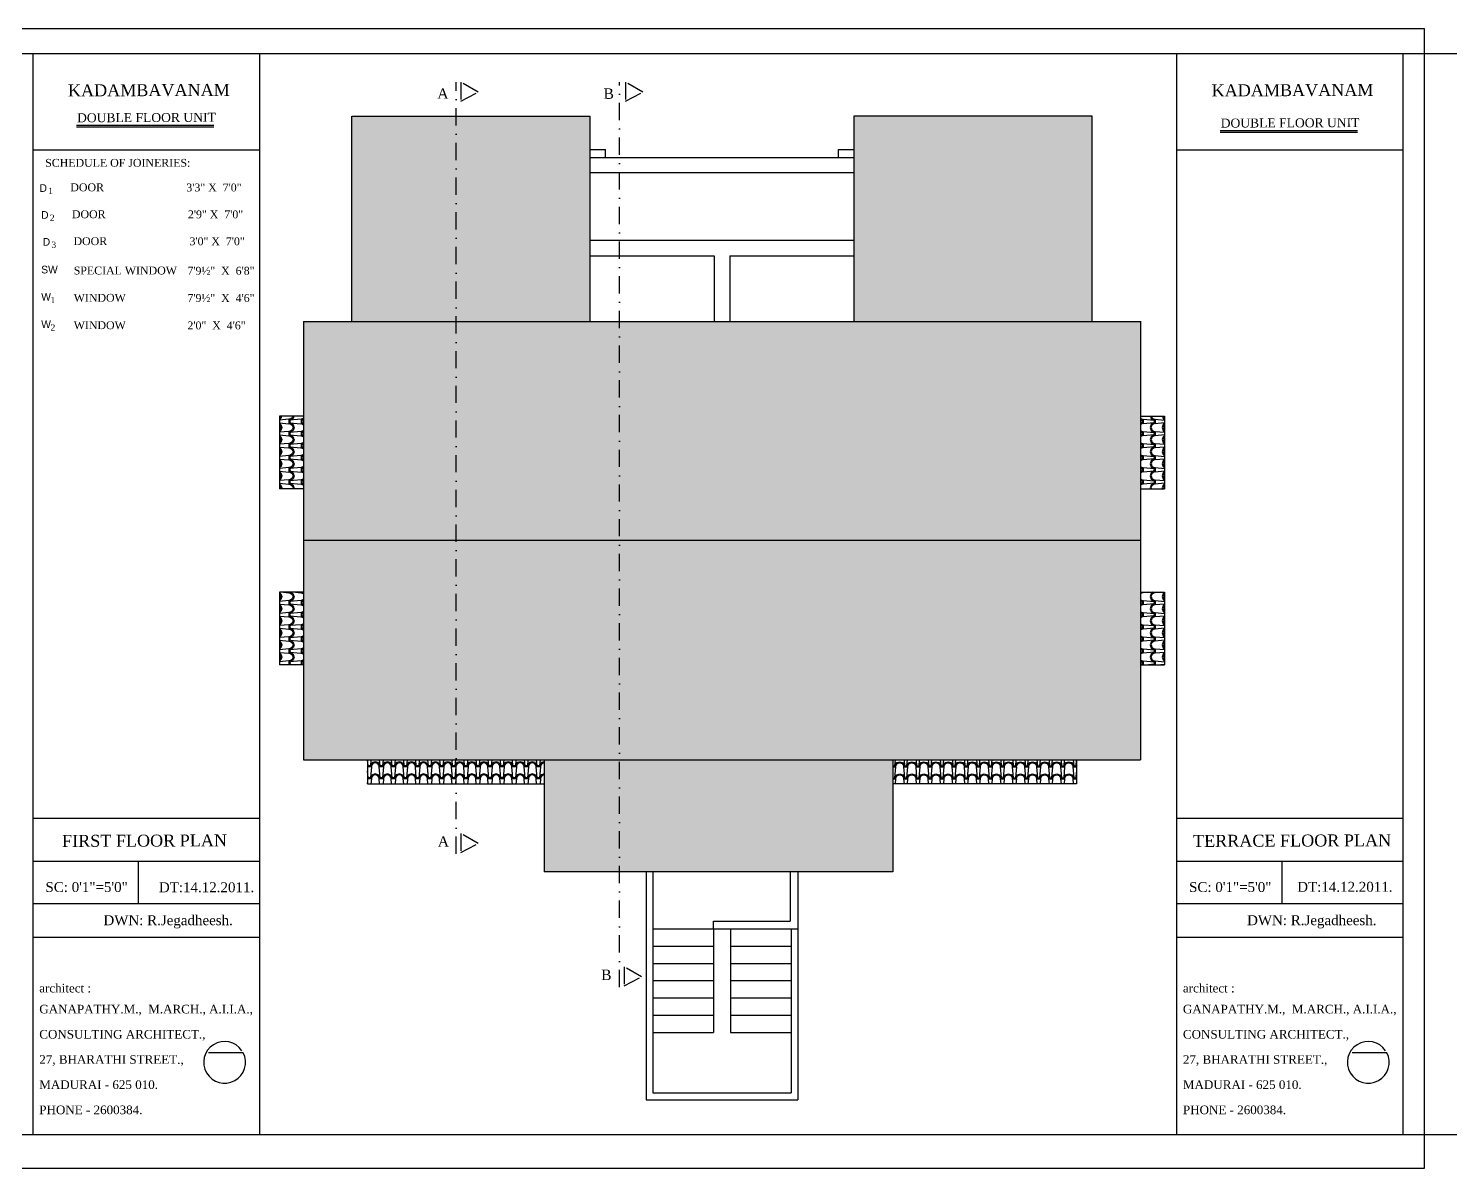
# Model space of a CAD drawing. Extents: x -4781 to 3971, y -2954 to -1072.
# Drawn here: x -1108 to -284, y -2324 to -1663 of the extents above; entities that cross this region are included whole.
import ezdxf

# ---------------------------------------------------------------- set-up
doc = ezdxf.new("R2010")
doc.units = 0
doc.header["$LTSCALE"] = 20
doc.header["$MEASUREMENT"] = 0
doc.linetypes.add('DASHDOT', pattern=[1, 0.5, -0.25, 0, -0.25])
doc.layers.get('0').update_dxf_attribs({"linetype": 'CONTINUOUS'})
for name, color, linetype in [('border', 230, 'CONTINUOUS'), ('BORTEXT', 2, 'CONTINUOUS'), ('Roof lilne', 31, 'CONTINUOUS'), ('sec', 13, 'DASHDOT'), ('text', 2, 'CONTINUOUS'), ('TEXTS', 2, 'CONTINUOUS'), ('tile', 22, 'CONTINUOUS')]:
    doc.layers.add(name, color=color, linetype=linetype)
doc.layers.add('correct', color=230, linetype='CONTINUOUS', plot=False)
doc.styles.add('STYLE1', font='times_1.ttf')
doc.styles.add('style3', font='tt0142m_.ttf')
doc.styles.add('style4', font='times_1.ttf')
doc.styles.add('style5', font='times_1.ttf')

msp = doc.modelspace()

# ---------------------------------------------------------------- hatches: boundary and pattern name
at = {"layer": 'tile', "lineweight": -2}
h = msp.add_hatch(dxfattribs=at)
h.set_pattern_fill('SPANTILE', color=256, scale=7, angle=180, style=0)
h.set_pattern_definition([(94.9697, (251.55212, -910.04046), (6.99993915, -84.00000736), [6.464304, -155.143247]), (0, (250.992, -903.6005), (7, 7), [0.56, -6.44]), (180, (257.992, -903.0405), (-7, -7), [1.96, -5.04]), (270, (256.032, -903.0405), (7, -7), [0.7, -6.3]), (90, (251.552, -903.7405), (-7, 7), [0.7, -6.3]), (180, (251.552, -903.0405), (-7, -7), [0.56, -6.44]), (180, (257.992, -903.6005), (-7, -7), [1.4, -5.6]), (265.0303, (256.59212, -903.60046), (-6.99993915, -84.00000736), [6.464304, -155.143247]), (232.6961, (256.59212, -903.95046), (90.99990123, 119.00007519), [1.848056, -182.95725]), (198.4349, (255.4721, -905.4205), (-14.000003, -6.9999888), [1.770874, -20.365065]), (161.5651, (253.7921, -905.9805), (14.000003, -6.9999888), [1.770874, -20.365065]), (127.3039, (252.11212, -905.42046), (-90.99990123, 119.00007519), [1.848056, -182.95725]), (200.2249, (255.12212, -904.93046), (76.99998085, 28.00005835), [1.417395, -140.321804]), (159.7751, (253.79212, -905.42046), (-76.99998085, 28.00005835), [1.417395, -140.321804]), (127.4054, (252.46212, -904.93046), (-70.00006967, 90.999947255), [1.498063, -148.308475]), (232.5946, (256.03212, -903.74046), (70.00006967, 90.999947255), [1.498063, -148.308475])])
h.paths.add_polyline_path([(-920.735, -1713.654), (-920.735, -1832.654), (-782.735, -1832.654), (-782.736, -1713.654)])
h = msp.add_hatch(dxfattribs=at)
h.set_pattern_fill('SPANTILE', color=256, scale=7, angle=180, style=0)
h.set_pattern_definition([(94.9697, (542.55663, -910.04046), (6.99993915, -84.00000736), [6.464304, -155.143247]), (0, (541.9966, -903.6005), (7, 7), [0.56, -6.44]), (180, (548.9966, -903.0405), (-7, -7), [1.96, -5.04]), (270, (547.0366, -903.0405), (7, -7), [0.7, -6.3]), (90, (542.5566, -903.7405), (-7, 7), [0.7, -6.3]), (180, (542.5566, -903.0405), (-7, -7), [0.56, -6.44]), (180, (548.9966, -903.6005), (-7, -7), [1.4, -5.6]), (265.0303, (547.59663, -903.60046), (-6.99993915, -84.00000736), [6.464304, -155.143247]), (232.6961, (547.59663, -903.95046), (90.99990123, 119.00007519), [1.848056, -182.95725]), (198.4349, (546.4766, -905.4205), (-14.000003, -6.9999888), [1.770874, -20.365065]), (161.5651, (544.7966, -905.9805), (14.000003, -6.9999888), [1.770874, -20.365065]), (127.3039, (543.11663, -905.42046), (-90.99990123, 119.00007519), [1.848056, -182.95725]), (200.2249, (546.12663, -904.93046), (76.99998085, 28.00005835), [1.417395, -140.321804]), (159.7751, (544.79663, -905.42046), (-76.99998085, 28.00005835), [1.417395, -140.321804]), (127.4054, (543.46663, -904.93046), (-70.00006967, 90.999947255), [1.498063, -148.308475]), (232.5946, (547.03663, -903.74046), (70.00006967, 90.999947255), [1.498063, -148.308475])])
h.paths.add_polyline_path([(-491.732, -1832.654), (-491.732, -1713.654), (-629.732, -1713.654), (-629.732, -1832.654)])
h = msp.add_hatch(dxfattribs=at)
h.set_pattern_fill('SPANTILE', color=256, scale=7, angle=180, style=0)
h.set_pattern_definition([(94.9697, (233.55212, -1034.54046), (6.99993915, -84.00000736), [6.464304, -155.143247]), (0, (232.992, -1028.1005), (7, 7), [0.56, -6.44]), (180, (239.992, -1027.5405), (-7, -7), [1.96, -5.04]), (270, (238.032, -1027.5405), (7, -7), [0.7, -6.3]), (90, (233.552, -1028.2405), (-7, 7), [0.7, -6.3]), (180, (233.552, -1027.5405), (-7, -7), [0.56, -6.44]), (180, (239.992, -1028.1005), (-7, -7), [1.4, -5.6]), (265.0303, (238.59212, -1028.10046), (-6.99993915, -84.00000736), [6.464304, -155.143247]), (232.6961, (238.59212, -1028.45046), (90.99990123, 119.00007519), [1.848056, -182.95725]), (198.4349, (237.4721, -1029.9205), (-14.000003, -6.9999888), [1.770874, -20.365065]), (161.5651, (235.7921, -1030.4805), (14.000003, -6.9999888), [1.770874, -20.365065]), (127.3039, (234.11212, -1029.92046), (-90.99990123, 119.00007519), [1.848056, -182.95725]), (200.2249, (237.12212, -1029.43046), (76.99998085, 28.00005835), [1.417395, -140.321804]), (159.7751, (235.79212, -1029.92046), (-76.99998085, 28.00005835), [1.417395, -140.321804]), (127.4054, (234.46212, -1029.43046), (-70.00006967, 90.999947255), [1.498063, -148.308475]), (232.5946, (238.03212, -1028.24046), (70.00006967, 90.999947255), [1.498063, -148.308475])])
h.paths.add_polyline_path([(-463.734, -1959.654), (-463.734, -1832.654), (-948.735, -1832.654), (-948.735, -1959.654)])
h = msp.add_hatch(dxfattribs=at)
h.set_pattern_fill('SPANTILE', color=256, scale=7, angle=270, style=0)
h.set_pattern_definition([(184.9697, (2150.76535, -6.44), (84.00000736, 6.99993915), [6.464304, -155.143247]), (90, (2144.325, -7), (-7, 7), [0.56, -6.44]), (270, (2143.765, 0), (7, -7), [1.96, -5.04]), (0, (2143.765, -1.96), (7, 7), [0.7, -6.3]), (180, (2144.465, -6.44), (-7, -7), [0.7, -6.3]), (270, (2143.765, -6.44), (7, -7), [0.56, -6.44]), (270, (2144.325, -1e-16), (7, -7), [1.4, -5.6]), (355.0303, (2144.32535, -1.4), (84.00000736, -6.99993915), [6.464304, -155.143247]), (322.6961, (2144.67535, -1.4), (-119.000075192, 90.99990123), [1.848056, -182.95725]), (288.4349, (2146.1453, -2.52), (6.9999888, -14.000003), [1.770874, -20.365065]), (251.5651, (2146.7053, -4.2), (6.9999888, 14.000003), [1.770874, -20.365065]), (217.3039, (2146.14535, -5.88), (-119.000075192, -90.99990123), [1.848056, -182.95725]), (290.2249, (2145.65535, -2.87), (-28.00005835, 76.99998085), [1.417395, -140.321804]), (249.7751, (2146.14535, -4.2), (-28.00005835, -76.99998085), [1.417395, -140.321804]), (217.4054, (2145.65535, -5.53), (-90.999947255, -70.000069668), [1.498063, -148.308475]), (322.5946, (2144.46535, -1.96), (-90.999947255, 70.000069668), [1.498063, -148.308475])])
h.paths.add_polyline_path([(-948.735, -1989.654), (-962.735, -1989.654), (-962.735, -2031.654), (-948.735, -2031.654)])
h.paths.add_polyline_path([(-962.735, -1929.654), (-948.735, -1929.654), (-948.735, -1887.654), (-962.735, -1887.654)])
h = msp.add_hatch(dxfattribs=at)
h.set_pattern_fill('SPANTILE', color=256, scale=7, angle=270, style=0)
h.set_pattern_definition([(355.0303, (-3563.23425, -6.44), (-84.00000736, 6.99993915), [6.464304, -155.143247]), (90, (-3556.794, -7), (7, 7), [0.56, -6.44]), (270, (-3556.234, 0), (-7, -7), [1.96, -5.04]), (180, (-3556.234, -1.96), (-7, 7), [0.7, -6.3]), (7e-15, (-3556.934, -6.44), (7, -7), [0.7, -6.3]), (270, (-3556.234, -6.44), (-7, -7), [0.56, -6.44]), (270, (-3556.794, -1e-16), (-7, -7), [1.4, -5.6]), (184.9697, (-3556.79425, -1.4), (-84.00000736, -6.99993915), [6.464304, -155.143247]), (217.3039, (-3557.14425, -1.4), (119.000075192, 90.99990123), [1.848056, -182.95725]), (251.5651, (-3558.6142, -2.52), (-6.9999888, -14.000003), [1.770874, -20.365065]), (288.4349, (-3559.1742, -4.2), (-6.9999888, 14.000003), [1.770874, -20.365065]), (322.6961, (-3558.61425, -5.88), (119.000075192, -90.99990123), [1.848056, -182.95725]), (249.7751, (-3558.12425, -2.87), (28.00005835, 76.99998085), [1.417395, -140.321804]), (290.2249, (-3558.61425, -4.2), (28.00005835, -76.99998085), [1.417395, -140.321804]), (322.5946, (-3558.12425, -5.53), (90.999947255, -70.000069668), [1.498063, -148.308475]), (217.4054, (-3556.93425, -1.96), (90.999947255, 70.000069668), [1.498063, -148.308475])])
h.paths.add_polyline_path([(-463.734, -1989.654), (-449.734, -1989.654), (-449.734, -2031.654), (-463.734, -2031.654)])
h.paths.add_polyline_path([(-449.734, -1929.654), (-463.734, -1929.654), (-463.734, -1887.654), (-449.734, -1887.654)])
h = msp.add_hatch(dxfattribs=at)
h.set_pattern_fill('SPANTILE', color=256, scale=7, angle=180, style=0)
h.set_pattern_definition([(265.0303, (233.55212, -2884.7678), (6.99993915, 84.00000736), [6.464304, -155.143247]), (0, (232.992, -2891.208), (7, -7), [0.56, -6.44]), (180, (239.992, -2891.768), (-7, 7), [1.96, -5.04]), (90, (238.032, -2891.768), (7, 7), [0.7, -6.3]), (270, (233.552, -2891.068), (-7, -7), [0.7, -6.3]), (180, (233.552, -2891.768), (-7, 7), [0.56, -6.44]), (180, (239.992, -2891.208), (-7, 7), [1.4, -5.6]), (94.9697, (238.59212, -2891.2078), (-6.99993915, 84.00000736), [6.464304, -155.143247]), (127.3039, (238.59212, -2890.8578), (90.99990123, -119.00007519), [1.848056, -182.95725]), (161.5651, (237.4721, -2889.3878), (-14.000003, 6.9999888), [1.770874, -20.365065]), (198.4349, (235.7921, -2888.8278), (14.000003, 6.9999888), [1.770874, -20.365065]), (232.6961, (234.11212, -2889.3878), (-90.99990123, -119.00007519), [1.848056, -182.95725]), (159.7751, (237.12212, -2889.8778), (76.99998085, -28.00005835), [1.417395, -140.321804]), (200.2249, (235.79212, -2889.3878), (-76.99998085, -28.00005835), [1.417395, -140.321804]), (232.5946, (234.46212, -2889.8778), (-70.00006967, -90.999947255), [1.498063, -148.308475]), (127.4054, (238.03212, -2891.0678), (70.00006967, -90.999947255), [1.498063, -148.308475])])
h.paths.add_polyline_path([(-463.734, -2086.654), (-463.734, -1959.654), (-948.735, -1959.654), (-948.735, -2086.654)])
h = msp.add_hatch(dxfattribs=at)
h.set_pattern_fill('SPANTILE', color=9, scale=7, angle=180, style=0)
h.set_pattern_definition([(265.0303, (266.5551, -2902.7678), (6.99993915, 84.00000736), [6.464304, -155.143247]), (0, (265.995, -2909.208), (7, -7), [0.56, -6.44]), (180, (272.995, -2909.768), (-7, 7), [1.96, -5.04]), (90, (271.035, -2909.768), (7, 7), [0.7, -6.3]), (270, (266.555, -2909.068), (-7, -7), [0.7, -6.3]), (180, (266.555, -2909.768), (-7, 7), [0.56, -6.44]), (180, (272.995, -2909.208), (-7, 7), [1.4, -5.6]), (94.9697, (271.5951, -2909.2078), (-6.99993915, 84.00000736), [6.464304, -155.143247]), (127.3039, (271.5951, -2908.8578), (90.99990123, -119.00007519), [1.848056, -182.95725]), (161.5651, (270.4751, -2907.3878), (-14.000003, 6.9999888), [1.770874, -20.365065]), (198.4349, (268.7951, -2906.8278), (14.000003, 6.9999888), [1.770874, -20.365065]), (232.6961, (267.1151, -2907.3878), (-90.99990123, -119.00007519), [1.848056, -182.95725]), (159.7751, (270.1251, -2907.8778), (76.99998085, -28.00005835), [1.417395, -140.321804]), (200.2249, (268.7951, -2907.3878), (-76.99998085, -28.00005835), [1.417395, -140.321804]), (232.5946, (267.4651, -2907.8778), (-70.00006967, -90.999947255), [1.498063, -148.308475]), (127.4054, (271.0351, -2909.0678), (70.00006967, -90.999947255), [1.498063, -148.308475])])
h.paths.add_polyline_path([(-809.232, -2086.654), (-911.733, -2086.654), (-911.733, -2100.654), (-809.232, -2100.654)])
h = msp.add_hatch(dxfattribs=at)
h.set_pattern_fill('SPANTILE', color=256, scale=7, angle=180, style=0)
h.set_pattern_definition([(265.0303, (363.0566, -2952.2678), (6.99993915, 84.00000736), [6.464304, -155.143247]), (0, (362.4966, -2958.708), (7, -7), [0.56, -6.44]), (180, (369.4966, -2959.268), (-7, 7), [1.96, -5.04]), (90, (367.5366, -2959.268), (7, 7), [0.7, -6.3]), (270, (363.0566, -2958.568), (-7, -7), [0.7, -6.3]), (180, (363.0566, -2959.268), (-7, 7), [0.56, -6.44]), (180, (369.4966, -2958.708), (-7, 7), [1.4, -5.6]), (94.9697, (368.0966, -2958.7078), (-6.99993915, 84.00000736), [6.464304, -155.143247]), (127.3039, (368.0966, -2958.3578), (90.99990123, -119.00007519), [1.848056, -182.95725]), (161.5651, (366.9766, -2956.8878), (-14.000003, 6.9999888), [1.770874, -20.365065]), (198.4349, (365.2966, -2956.3278), (14.000003, 6.9999888), [1.770874, -20.365065]), (232.6961, (363.6166, -2956.8878), (-90.99990123, -119.00007519), [1.848056, -182.95725]), (159.7751, (366.6266, -2957.3778), (76.99998085, -28.00005835), [1.417395, -140.321804]), (200.2249, (365.2966, -2956.8878), (-76.99998085, -28.00005835), [1.417395, -140.321804]), (232.5946, (363.9666, -2957.3778), (-70.00006967, -90.999947255), [1.498063, -148.308475]), (127.4054, (367.5366, -2958.5678), (70.00006967, -90.999947255), [1.498063, -148.308475])])
h.paths.add_polyline_path([(-607.232, -2086.654), (-809.232, -2086.654), (-809.232, -2151.654), (-607.232, -2151.654)])
h = msp.add_hatch(dxfattribs=at)
h.set_pattern_fill('SPANTILE', color=9, scale=7, angle=180, style=0)
h.set_pattern_definition([(274.9697, (-1679.0202, -2902.7678), (-6.99993915, 84.00000736), [6.464304, -155.143247]), (180, (-1678.46, -2909.208), (-7, -7), [0.56, -6.44]), (7e-15, (-1685.46, -2909.768), (7, 7), [1.96, -5.04]), (90, (-1683.5, -2909.768), (-7, 7), [0.7, -6.3]), (270, (-1679.02, -2909.068), (7, -7), [0.7, -6.3]), (7e-15, (-1679.02, -2909.768), (7, 7), [0.56, -6.44]), (7e-15, (-1685.46, -2909.208), (7, 7), [1.4, -5.6]), (85.0303, (-1684.0602, -2909.2078), (6.99993915, 84.00000736), [6.464304, -155.143247]), (52.6961, (-1684.0602, -2908.8578), (-90.99990123, -119.00007519), [1.848056, -182.95725]), (18.4349, (-1682.9402, -2907.3878), (14.000003, 6.9999888), [1.770874, -20.365065]), (341.5651, (-1681.2602, -2906.8278), (-14.000003, 6.9999888), [1.770874, -20.365065]), (307.3039, (-1679.5802, -2907.3878), (90.99990123, -119.00007519), [1.848056, -182.95725]), (20.2249, (-1682.5902, -2907.8778), (-76.99998085, -28.00005835), [1.417395, -140.321804]), (339.7751, (-1681.2602, -2907.3878), (76.99998085, -28.00005835), [1.417395, -140.321804]), (307.4054, (-1679.9302, -2907.8778), (70.00006967, -90.999947255), [1.498063, -148.308475]), (52.5946, (-1683.5002, -2909.0678), (-70.00006967, -90.999947255), [1.498063, -148.308475])])
h.paths.add_polyline_path([(-500.733, -2086.654), (-607.232, -2086.654), (-607.232, -2100.654), (-500.733, -2100.654)])

# ---------------------------------------------------------------- linework, layer by layer
at = {"color": 8, "lineweight": -2}
for p, q in [((-782.736, -1733.154), (-773.736, -1733.154)), ((-782.736, -1737.654), (-629.73, -1737.654)), ((-773.736, -1737.654), (-773.736, -1733.154)), ((-638.736, -1737.654), (-638.736, -1733.154)), ((-638.736, -1733.154), (-629.73, -1733.154)), ((-629.73, -1746.654), (-782.73, -1746.654))]:
    msp.add_line(p, q, dxfattribs=at)
at = {"color": 9, "lineweight": -2}
for p, q in [((-782.735, -1785.654), (-629.731, -1785.656)), ((-782.736, -1794.654), (-710.729, -1794.655)), ((-710.729, -1794.655), (-710.729, -1832.654)), ((-701.729, -1794.655), (-629.731, -1794.656)), ((-701.729, -1794.655), (-701.729, -1832.654))]:
    msp.add_line(p, q, dxfattribs=at)
at = {"color": 9}
for p, q in [((-750.233, -2151.654), (-750.233, -2283.654)), ((-746.233, -2151.654), (-746.233, -2279.654)), ((-666.733, -2151.654), (-666.733, -2180.154)), ((-662.233, -2151.654), (-662.233, -2283.654)), ((-711.233, -2184.654), (-711.233, -2180.154)), ((-711.233, -2180.154), (-666.733, -2180.154)), ((-746.233, -2184.654), (-711.233, -2184.654)), ((-711.233, -2184.654), (-701.233, -2184.654)), ((-711.233, -2184.654), (-711.233, -2244.654)), ((-701.233, -2184.654), (-662.233, -2184.654)), ((-701.233, -2184.654), (-701.233, -2244.654)), ((-666.233, -2184.654), (-666.233, -2279.654)), ((-746.233, -2194.654), (-711.233, -2194.654)), ((-701.233, -2194.654), (-666.233, -2194.654)), ((-746.233, -2204.654), (-711.233, -2204.654)), ((-701.233, -2204.654), (-666.233, -2204.654)), ((-746.233, -2214.654), (-711.233, -2214.654)), ((-701.233, -2214.654), (-666.233, -2214.654)), ((-746.233, -2224.654), (-711.233, -2224.654)), ((-701.233, -2224.654), (-666.233, -2224.654)), ((-746.233, -2234.654), (-711.233, -2234.654)), ((-701.233, -2234.654), (-666.233, -2234.654)), ((-746.233, -2244.654), (-711.233, -2244.654)), ((-701.233, -2244.654), (-666.233, -2244.654)), ((-746.233, -2279.654), (-666.233, -2279.654)), ((-750.233, -2283.654), (-662.233, -2283.654))]:
    msp.add_line(p, q, dxfattribs=at)
at = {"layer": 'border', "lineweight": -2}
for p, q in [((-2327.034, -1677.366), (428.566, -1677.366)), ((-2327.034, -2303.821), (428.566, -2303.821))]:
    msp.add_line(p, q, dxfattribs=at)
at = {"layer": 'border', "color": 13}
for p, q in [((-1105.566, -1677.366), (-1105.566, -2303.821)), ((-974.336, -1677.366), (-974.336, -2303.821)), ((-442.81, -1677.366), (-442.81, -2303.821)), ((-311.579, -1677.366), (-311.579, -2303.821)), ((-1105.566, -1733.24), (-974.336, -1733.24)), ((-442.81, -1733.24), (-311.579, -1733.24)), ((-1105.566, -2120.548), (-974.336, -2120.548)), ((-442.81, -2120.548), (-311.579, -2120.548)), ((-1105.566, -2145.368), (-974.336, -2145.368)), ((-1044.501, -2145.368), (-1044.501, -2170)), ((-442.81, -2145.368), (-311.579, -2145.368)), ((-381.744, -2145.368), (-381.744, -2170)), ((-1105.52, -2170), (-974.336, -2170)), ((-442.764, -2170), (-311.579, -2170)), ((-1105.566, -2189.421), (-974.336, -2189.421)), ((-442.81, -2189.421), (-311.579, -2189.421))]:
    msp.add_line(p, q, dxfattribs=at)
at = {"layer": 'BORTEXT'}
for points in [[(-984.413, -2255.276, 34.7524071), (-983.706, -2256.475), (-1003.821, -2256.475)], [(-321.657, -2255.276, 34.7524071), (-320.95, -2256.475), (-341.065, -2256.475)]]:
    msp.add_lwpolyline(points, format="xyb", dxfattribs=at)
at = {"layer": 'correct', "color": 3, "lineweight": -2}
msp.add_lwpolyline([(-2327.034, -1662.913), (-299.381, -1662.913), (-299.381, -2323.553), (-2327.034, -2323.553)], close=True, dxfattribs=at)
at = {"layer": 'Roof lilne'}
for p, q in [((-920.735, -1713.654), (-782.736, -1713.654)), ((-920.735, -1832.654), (-920.735, -1713.654)), ((-782.737, -1713.654), (-782.735, -1832.654)), ((-629.73, -1713.654), (-629.732, -1832.654)), ((-491.732, -1713.654), (-629.73, -1713.654)), ((-491.732, -1832.654), (-491.732, -1713.654)), ((-948.735, -1832.654), (-463.234, -1832.654)), ((-948.735, -1832.654), (-948.735, -2086.654)), ((-463.734, -1832.654), (-463.734, -2086.654)), ((-962.735, -1887.654), (-962.735, -1929.654)), ((-948.735, -1887.654), (-962.735, -1887.654)), ((-463.734, -1887.654), (-449.735, -1887.654)), ((-449.735, -1887.654), (-449.735, -1929.654)), ((-948.735, -1929.654), (-962.735, -1929.654)), ((-463.734, -1929.654), (-449.735, -1929.654)), ((-463.734, -1959.654), (-948.735, -1959.654)), ((-962.735, -1989.654), (-962.735, -2031.654)), ((-948.735, -1989.654), (-962.735, -1989.654)), ((-463.734, -1989.654), (-449.735, -1989.654)), ((-449.735, -1989.654), (-449.735, -2031.654)), ((-948.735, -2031.654), (-962.735, -2031.654)), ((-463.734, -2031.654), (-449.735, -2031.654)), ((-948.735, -2086.654), (-463.734, -2086.654)), ((-809.232, -2086.654), (-809.232, -2151.654)), ((-607.232, -2086.654), (-607.232, -2151.654)), ((-607.232, -2151.654), (-809.232, -2151.654))]:
    msp.add_line(p, q, dxfattribs=at)
at = {"layer": 'Roof lilne', "color": 9}
for p, q in [((-911.733, -2086.654), (-911.733, -2100.654)), ((-500.733, -2086.654), (-500.733, -2100.654)), ((-911.733, -2100.654), (-809.232, -2100.654)), ((-500.733, -2100.654), (-607.232, -2100.654))]:
    msp.add_line(p, q, dxfattribs=at)
at = {"layer": 'sec', "lineweight": -2}
for p, q in [((-860.233, -2141.221), (-860.233, -1694.024)), ((-765.559, -2218.499), (-765.559, -1694.024))]:
    msp.add_line(p, q, dxfattribs=at)
for points in [[(-857.62, -1694.096), (-857.62, -1704.998), (-847.541, -1699.864), (-857.62, -1694.096)], [(-762.233, -1694.096), (-762.233, -1704.998), (-752.155, -1699.864), (-762.233, -1694.096)], [(-857.62, -2129.443), (-857.62, -2140.346), (-847.541, -2135.211), (-857.62, -2129.443)], [(-762.946, -2206.721), (-762.946, -2217.624), (-752.868, -2212.49), (-762.946, -2206.721)]]:
    msp.add_lwpolyline(points, dxfattribs=at)
at = {"layer": 'TEXTS', "color": 7}
for p, q in [((-1000.672, -1719.102), (-1080.222, -1719.102)), ((-1000.672, -1720.094), (-1080.222, -1720.094)), ((-337.915, -1722.188), (-417.466, -1722.188)), ((-337.915, -1723.18), (-417.466, -1723.18))]:
    msp.add_line(p, q, dxfattribs=at)

# ---------------------------------------------------------------- texts
at = {"layer": 'BORTEXT', "color": 7, "style": 'style5'}
for s, p in [('SC: 0\'1"=5\'0"', (-1098.298, -2163.307)), ('DT:14.12.2011.', (-1032.558, -2163.438)), ('SC: 0\'1"=5\'0"', (-435.542, -2163.307)), ('DT:14.12.2011.', (-372.892, -2163.171)), ('DWN: R.Jegadheesh.', (-1064.697, -2182.526)), ('DWN: R.Jegadheesh.', (-401.94, -2182.526))]:
    msp.add_text(s, height=5.75, dxfattribs=at).set_placement(p)
at = {"layer": 'BORTEXT', "style": 'style5'}
for s, p in [('architect :', (-1101.868, -2221.508)), ('architect :', (-439.112, -2221.508)), ('GANAPATHY.M.,  M.ARCH., A.I.I.A.,', (-1101.868, -2233.646)), ('GANAPATHY.M.,  M.ARCH., A.I.I.A.,', (-439.112, -2233.646)), ('CONSULTING ARCHITECT.,', (-1101.868, -2248.256)), ('CONSULTING ARCHITECT.,', (-439.112, -2248.256)), ('27, BHARATHI STREET.,', (-1101.868, -2262.866)), ('27, BHARATHI STREET.,', (-439.112, -2262.866)), ('MADURAI - 625 010.', (-1101.868, -2277.436)), ('MADURAI - 625 010.', (-439.112, -2277.436)), ('PHONE - 2600384.', (-1101.868, -2292.046)), ('PHONE - 2600384.', (-439.112, -2292.046))]:
    msp.add_text(s, height=5, dxfattribs=at).set_placement(p)
at = {"layer": 'sec', "color": 2, "lineweight": -2, "style": 'style5'}
for s, p in [('A', (-871.244, -1703.689)), ('B', (-774.928, -1703.689)), ('A', (-870.977, -2137.056)), ('B', (-776.303, -2214.334))]:
    msp.add_text(s, height=6.038, dxfattribs=at).set_placement(p)
at = {"layer": 'text'}
for s, height, style, p in [('SCHEDULE OF JOINERIES:  ', 4.55625, 'style4', (-1098.45, -1743.06)), ('D', 4.435, 'style3', (-1101.702, -1757.62)), ('DOOR', 4.5563, 'style4', (-1083.878, -1757.255)), ('       3\'3" X  7\'0"', 4.55625, 'style4', (-1028.687, -1757.348)), ('D', 4.435, 'style3', (-1100.784, -1773.214)), ('DOOR', 4.5563, 'style4', (-1082.96, -1772.849)), ('       2\'9" X  7\'0"', 4.55625, 'style4', (-1027.77, -1772.942)), ('D', 4.435, 'style3', (-1099.866, -1788.809)), ('DOOR', 4.5563, 'style4', (-1082.043, -1788.444)), ('       3\'0" X  7\'0"', 4.55625, 'style4', (-1026.852, -1788.537)), ('SW', 4.4352, 'style3', (-1100.735, -1804.863)), ('SPECIAL WINDOW', 4.55625, 'style4', (-1081.915, -1805.457)), ('7\'9½"  X  6\'8"', 4.55625, 'style4', (-1016.018, -1805.581)), ('W', 4.435, 'style3', (-1100.735, -1820.664)), ('WINDOW', 4.5563, 'style4', (-1081.915, -1821.259)), ('7\'9½"  X  4\'6"', 4.55625, 'style4', (-1016.018, -1821.383)), ('W', 4.435, 'style3', (-1100.735, -1836.561)), ('WINDOW', 4.5563, 'style4', (-1081.915, -1837.156)), ('2\'0"  X  4\'6"', 4.55625, 'style4', (-1016.018, -1837.28))]:
    msp.add_text(s, height=height, dxfattribs=dict(at, style=style)).set_placement(p)
at = {"layer": 'text', "color": 7, "style": 'style4'}
for s, p in [('1', (-1096.669, -1758.87)), ('2', (-1095.752, -1774.465)), ('3', (-1094.834, -1790.059)), ('1', (-1095.347, -1822.1)), ('2', (-1095.347, -1837.996))]:
    msp.add_text(s, height=3.645, dxfattribs=at).set_placement(p)
at = {"layer": 'TEXTS', "style": 'STYLE1'}
for s, p in [('KADAMBAVANAM', (-1085.247, -1702.301)), ('KADAMBAVANAM', (-422.491, -1702.301)), ('FIRST FLOOR PLAN', (-1088.652, -2137.184)), ('TERRACE FLOOR PLAN', (-433.22, -2137.184))]:
    msp.add_text(s, height=6.94286, rotation=0.208415, dxfattribs=at).set_placement(p)
at = {"layer": 'TEXTS', "color": 7, "style": 'STYLE1'}
for p in [(-1079.978, -1717.295), (-417.222, -1720.38)]:
    msp.add_text('DOUBLE FLOOR UNIT', height=5.20714, rotation=0.208415, dxfattribs=at).set_placement(p)

doc.saveas('drawing.dxf')
